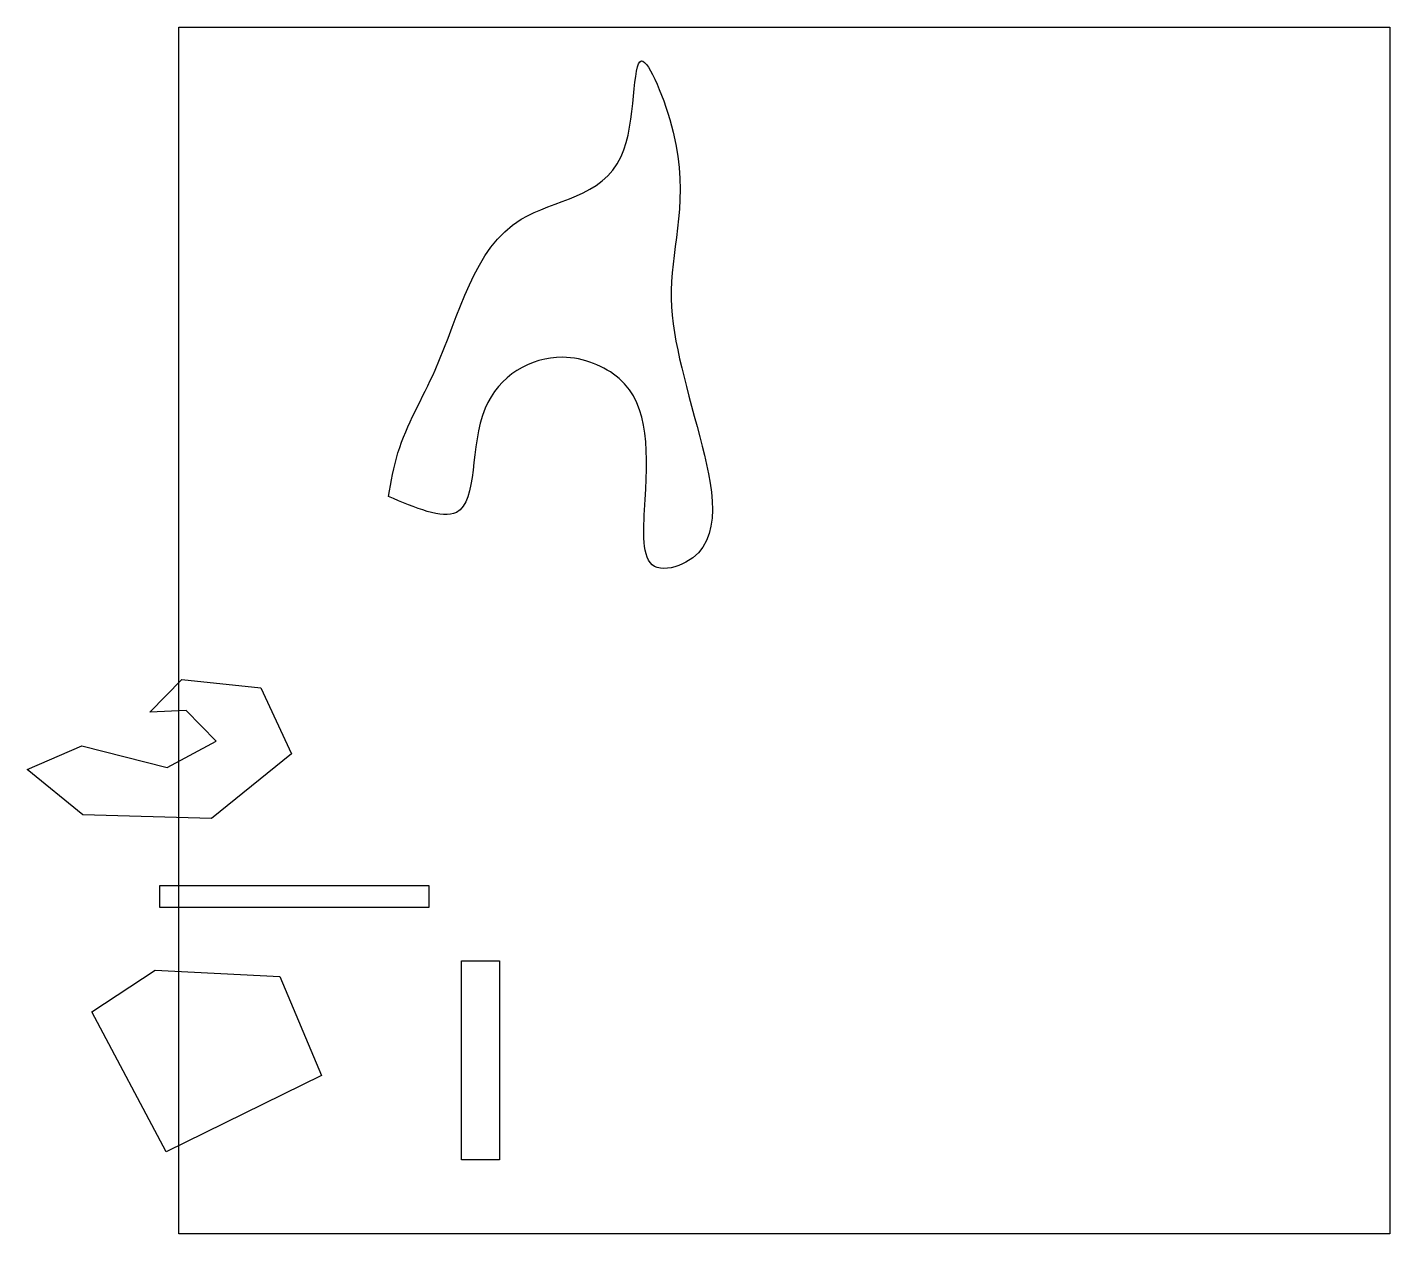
# Model space of a CAD drawing. Extents: x -0.63 to 5, y 0 to 4.98.
import ezdxf

# ---------------------------------------------------------------- set-up
doc = ezdxf.new("R2010")
doc.units = 0
doc.header["$MEASUREMENT"] = 0
for name, color, linetype in [('Image', 254, 'CONTINUOUS'), ('LAYER1', 7, 'CONTINUOUS'), ('TEST', 7, 'CONTINUOUS')]:
    doc.layers.add(name, color=color, linetype=linetype)
picture_1 = doc.add_image_def('image1.png', size_in_pixel=(286, 285))

msp = doc.modelspace()

# ---------------------------------------------------------------- linework, layer by layer
at = {"layer": 'LAYER1'}
for points in [[(-0.1198, 2.1538), (0.0115, 2.2888), (0.3378, 2.255), (0.4653, 1.9813), (0.1353, 1.7151), (-0.3973, 1.7301), (-0.6262, 1.9176), (-0.4011, 2.015), (-0.0485, 1.9251), (0.154, 2.0338), (0.0302, 2.1613), (-0.1198, 2.1538)], [(-0.0785, 1.4376), (1.0317, 1.4376), (1.0317, 1.3476), (-0.0785, 1.3476)], [(1.1667, 1.1264), (1.3243, 1.1264), (1.3243, 0.3052), (1.1667, 0.3052)], [(-0.0973, 1.0889), (0.4166, 1.0626), (0.5891, 0.6539), (-0.0523, 0.3389), (-0.3598, 0.9164), (-0.0973, 1.0889)]]:
    msp.add_lwpolyline(points, close=True, dxfattribs=at)
at = {"layer": 'TEST'}
msp.add_spline([(0.8652, 3.045), (1.1461, 2.9792), (1.2646, 3.4091), (1.5849, 3.6196), (1.8175, 3.5319), (1.9229, 2.988), (1.9755, 2.7511), (2.094, 2.773), (2.1511, 3.2906), (2.0326, 3.896), (2.0414, 4.5495), (1.9097, 4.8434), (1.8263, 4.4486), (1.4138, 4.1898), (1.0583, 3.567), (0.9047, 3.2248), (0.8652, 3.045)], degree=3, dxfattribs=at)

# ---------------------------------------------------------------- pictures from other files: only their frames are drawn
at = {"layer": 'Image', "transparency": 33554572}
image = msp.add_image(picture_1, insert=(0, 0), size_in_units=(5, 4.9825), dxfattribs=at)
image.dxf.unprotected_set("ltscale", 0)

doc.saveas('drawing.dxf')
